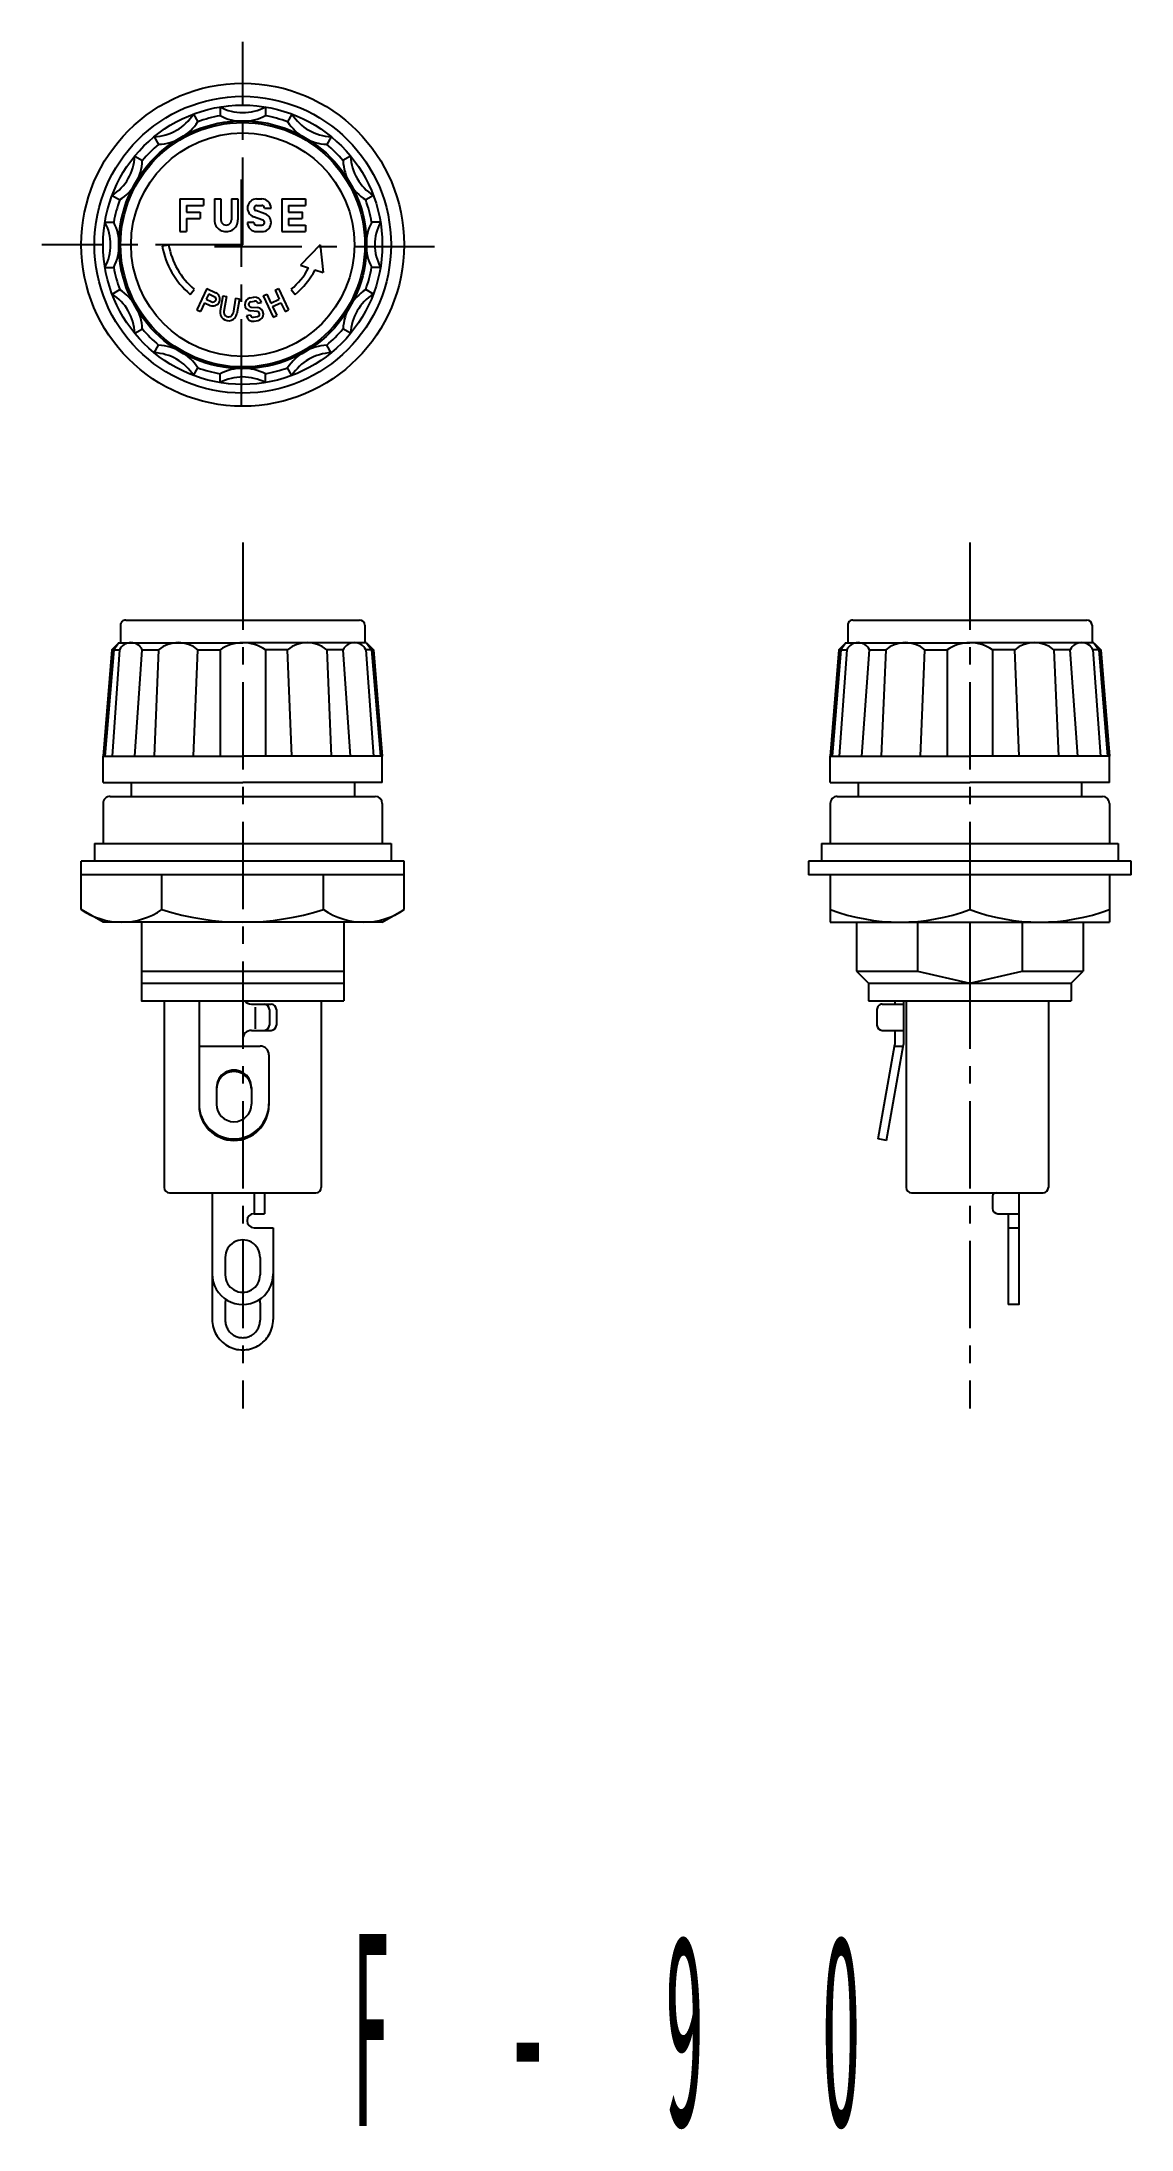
# Model space of a CAD drawing. Units: millimetres on the paper. Extents: x -43 to 19, y -77 to 42.
import ezdxf

# ---------------------------------------------------------------- set-up
doc = ezdxf.new("R2010")
doc.units = ezdxf.units.MM
doc.linetypes.add('CHAIN1', pattern=[8, 5, -1, 1, -1])
doc.linetypes.add('USER3', pattern=[9.525, 6.35, -3.175])
for name, color, linetype in [('0-0_0', 3, 'Continuous'), ('0-1_AM_0 プロファイル（中）', 4, 'CHAIN1'), ('0-3_AM_0', 7, 'Continuous')]:
    doc.layers.add(name, color=color, linetype=linetype)
doc.styles.add('ＭＳ ゴシック', font='')
doc.styles.get('ＭＳ ゴシック').set_extended_font_data('MS Gothic')

msp = doc.modelspace()

# ---------------------------------------------------------------- linework, layer by layer
at = {"layer": '0-0_0'}
for p, q in [((-34.414, 38.281), (-34.16, 37.842)), ((-32.893, 38.689), (-32.893, 38.181)), ((-30.293, 38.689), (-30.293, 38.181)), ((-28.772, 38.281), (-29.025, 37.842)), ((-37.779, 35.868), (-37.34, 35.614)), ((-36.665, 36.981), (-36.412, 36.542)), ((-26.52, 36.981), (-26.774, 36.542)), ((-25.407, 35.868), (-25.846, 35.614)), ((-39.079, 33.616), (-38.64, 33.362)), ((-24.107, 33.616), (-24.546, 33.362)), ((-35.193, 33.42), (-33.843, 33.42)), ((-35.193, 33.42), (-35.193, 31.545)), ((-34.818, 33.045), (-33.843, 33.045)), ((-34.818, 33.045), (-34.818, 32.67)), ((-34.818, 32.67), (-34.03, 32.67)), ((-34.818, 32.295), (-34.818, 31.545)), ((-34.818, 32.295), (-34.03, 32.295)), ((-34.03, 32.67), (-34.03, 32.295)), ((-33.843, 33.42), (-33.843, 33.045)), ((-33.215, 33.42), (-32.84, 33.42)), ((-33.215, 33.42), (-33.215, 32.22)), ((-32.84, 33.42), (-32.84, 32.22)), ((-32.24, 33.42), (-31.865, 33.42)), ((-32.24, 33.42), (-32.24, 32.22)), ((-31.865, 33.42), (-31.865, 32.22)), ((-30.445, 32.211), (-30.973, 32.401)), ((-30.318, 32.564), (-30.847, 32.754)), ((-30.796, 33.42), (-30.496, 33.42)), ((-30.796, 33.045), (-30.496, 33.045)), ((-30.346, 32.895), (-29.971, 32.895)), ((-29.343, 33.42), (-29.343, 31.545)), ((-29.343, 33.42), (-27.993, 33.42)), ((-28.968, 33.045), (-28.968, 32.67)), ((-28.968, 33.045), (-27.993, 33.045)), ((-28.968, 32.295), (-28.18, 32.295)), ((-28.968, 32.295), (-28.968, 31.92)), ((-27.993, 33.42), (-27.993, 33.045)), ((-39.486, 32.095), (-38.979, 32.095)), ((-35.193, 31.545), (-34.818, 31.545)), ((-30.946, 32.07), (-31.321, 32.07)), ((-30.796, 31.92), (-30.496, 31.92)), ((-30.796, 31.545), (-30.496, 31.545)), ((-29.343, 31.545), (-27.993, 31.545)), ((-28.968, 31.92), (-27.993, 31.92)), ((-27.993, 31.92), (-27.993, 31.545)), ((-23.699, 32.095), (-24.206, 32.095)), ((-36.209, 30.73), (-35.839, 30.795)), ((-27.156, 30.795), (-28.286, 29.623)), ((-27.156, 30.795), (-26.98, 29.199)), ((-39.486, 29.495), (-38.979, 29.495)), ((-28.286, 29.623), (-27.813, 29.469)), ((-27.45, 29.351), (-26.98, 29.199)), ((-23.699, 29.495), (-24.206, 29.495)), ((-39.079, 27.974), (-38.64, 28.227)), ((-34.606, 27.954), (-34.365, 28.241)), ((-33.651, 28.284), (-34.222, 27.061)), ((-33.542, 27.985), (-33.685, 27.679)), ((-33.685, 27.679), (-33.362, 27.529)), ((-33.651, 28.284), (-33.124, 28.039)), ((-33.542, 27.985), (-33.219, 27.835)), ((-32.737, 27.863), (-32.887, 27.013)), ((-32.737, 27.863), (-32.515, 27.824)), ((-32.515, 27.824), (-32.665, 26.974)), ((-31.998, 27.732), (-32.148, 26.883)), ((-31.998, 27.732), (-31.777, 27.693)), ((-31.777, 27.693), (-31.927, 26.844)), ((-31.17, 27.747), (-30.948, 27.786)), ((-31.13, 27.525), (-30.909, 27.565)), ((-30.418, 27.872), (-30.214, 27.967)), ((-30.418, 27.872), (-29.847, 26.649)), ((-30.214, 27.967), (-29.976, 27.458)), ((-29.976, 27.458), (-29.501, 27.679)), ((-29.738, 28.189), (-29.534, 28.284)), ((-29.738, 28.189), (-29.501, 27.679)), ((-29.534, 28.284), (-28.964, 27.061)), ((-28.821, 28.241), (-28.58, 27.954)), ((-24.107, 27.974), (-24.546, 28.227)), ((-34.222, 27.061), (-34.018, 26.966)), ((-33.78, 27.475), (-34.018, 26.966)), ((-33.78, 27.475), (-33.457, 27.325)), ((-31.148, 26.761), (-31.37, 26.722)), ((-30.767, 26.976), (-31.133, 27.004)), ((-31.116, 27.228), (-30.75, 27.2)), ((-30.974, 26.639), (-30.753, 26.678)), ((-30.935, 26.418), (-30.714, 26.457)), ((-30.735, 27.443), (-30.514, 27.482)), ((-29.881, 27.254), (-29.405, 27.475)), ((-29.881, 27.254), (-29.644, 26.744)), ((-29.847, 26.649), (-29.644, 26.744)), ((-29.405, 27.475), (-29.168, 26.966)), ((-29.168, 26.966), (-28.964, 27.061)), ((-37.779, 25.722), (-37.34, 25.976)), ((-25.407, 25.722), (-25.846, 25.976)), ((-36.665, 24.609), (-36.412, 25.048)), ((-26.52, 24.609), (-26.774, 25.048)), ((-34.414, 23.309), (-34.16, 23.748)), ((-32.893, 22.901), (-32.893, 23.408)), ((-30.293, 22.901), (-30.293, 23.408)), ((-28.772, 23.309), (-29.025, 23.748)), ((-38.593, 9), (-38.593, 8)), ((-38.293, 9.3), (-24.893, 9.3)), ((-24.593, 9), (-24.593, 8)), ((3.074, 9), (3.074, 8)), ((3.374, 9.3), (16.774, 9.3)), ((17.074, 9), (17.074, 8)), ((-38.979, 7.6), (-39.486, 1.5)), ((-39.093, 7.6), (-38.646, 7.6)), ((-38.646, 7.6), (-39.079, 1.5)), ((-38.693, 8), (-38.979, 7.6)), ((-38.693, 8), (-31.593, 8)), ((-37.779, 1.5), (-37.346, 7.6)), ((-37.346, 7.6), (-36.412, 7.6)), ((-36.412, 7.6), (-36.665, 1.5)), ((-34.414, 1.5), (-34.164, 7.6)), ((-34.164, 7.6), (-32.893, 7.6)), ((-32.893, 7.6), (-32.893, 1.5)), ((-24.493, 8), (-31.593, 8)), ((-30.293, 7.6), (-30.293, 1.5)), ((-29.022, 7.6), (-30.293, 7.6)), ((-28.772, 1.5), (-29.022, 7.6)), ((-25.84, 7.6), (-26.774, 7.6)), ((-26.774, 7.6), (-26.52, 1.5)), ((-25.407, 1.5), (-25.84, 7.6)), ((-24.093, 7.6), (-24.54, 7.6)), ((-24.54, 7.6), (-24.107, 1.5)), ((-24.493, 8), (-24.206, 7.6)), ((-24.206, 7.6), (-23.699, 1.5)), ((2.687, 7.6), (2.18, 1.5)), ((2.574, 7.6), (3.021, 7.6)), ((3.021, 7.6), (2.588, 1.5)), ((2.974, 8), (2.687, 7.6)), ((2.974, 8), (10.074, 8)), ((3.888, 1.5), (4.321, 7.6)), ((4.321, 7.6), (5.255, 7.6)), ((5.255, 7.6), (5.001, 1.5)), ((7.253, 1.5), (7.503, 7.6)), ((7.503, 7.6), (8.774, 7.6)), ((8.774, 7.6), (8.774, 1.5)), ((17.174, 8), (10.074, 8)), ((11.374, 7.6), (11.374, 1.5)), ((12.645, 7.6), (11.374, 7.6)), ((12.895, 1.5), (12.645, 7.6)), ((15.827, 7.6), (14.893, 7.6)), ((14.893, 7.6), (15.147, 1.5)), ((16.26, 1.5), (15.827, 7.6)), ((17.574, 7.6), (17.127, 7.6)), ((17.127, 7.6), (17.56, 1.5)), ((17.174, 8), (17.46, 7.6)), ((17.46, 7.6), (17.968, 1.5)), ((-39.593, 1.5), (-31.593, 1.5)), ((-39.593, 0), (-39.593, 1.5)), ((-23.593, 1.5), (-31.593, 1.5)), ((-23.593, 0), (-23.593, 1.5)), ((2.074, 1.5), (10.074, 1.5)), ((2.074, 0), (2.074, 1.5)), ((18.074, 1.5), (10.074, 1.5)), ((18.074, 0), (18.074, 1.5)), ((-39.593, 0), (-31.593, 0)), ((-37.993, 0), (-37.993, -0.8)), ((-23.593, 0), (-31.593, 0)), ((-25.193, 0), (-25.193, -0.8)), ((2.074, 0), (10.074, 0)), ((3.674, 0), (3.674, -0.8)), ((18.074, 0), (10.074, 0)), ((16.474, 0), (16.474, -0.8)), ((-39.193, -0.8), (-23.993, -0.8)), ((2.474, -0.8), (17.674, -0.8)), ((-39.593, -1.2), (-39.593, -3.5)), ((-23.593, -1.2), (-23.593, -3.5)), ((2.074, -1.2), (2.074, -3.5)), ((18.074, -1.2), (18.074, -3.5)), ((-40.093, -3.5), (-23.093, -3.5)), ((-40.093, -3.5), (-40.093, -4.5)), ((-23.093, -3.5), (-23.093, -4.5)), ((1.574, -3.5), (18.574, -3.5)), ((1.574, -3.5), (1.574, -4.5)), ((18.574, -3.5), (18.574, -4.5)), ((-22.343, -4.5), (-40.843, -4.5)), ((-40.843, -7.279), (-40.843, -4.5)), ((-22.343, -7.279), (-22.343, -4.5)), ((19.324, -4.5), (0.824, -4.5)), ((0.824, -4.5), (0.824, -5.3)), ((19.324, -5.3), (19.324, -4.5)), ((-22.343, -5.3), (-40.843, -5.3)), ((-36.218, -7.279), (-36.218, -5.3)), ((-26.968, -7.279), (-26.968, -5.3)), ((19.324, -5.3), (0.824, -5.3)), ((2.074, -5.3), (2.074, -8)), ((10.074, -5.3), (10.074, -7.279)), ((18.074, -5.3), (18.074, -8)), ((-39.593, -8), (-40.843, -7.279)), ((-23.593, -8), (-39.593, -8)), ((-25.793, -8), (-25.793, -12.5)), ((-23.593, -8), (-22.343, -7.279)), ((2.074, -8), (18.074, -8)), ((3.574, -8), (3.574, -10.8)), ((7.074, -8), (7.074, -10.8)), ((10.074, -8), (10.074, -11.5)), ((13.074, -8), (13.074, -10.8)), ((16.574, -8), (16.574, -10.8)), ((-37.393, -10.8), (-25.793, -10.8)), ((-37.393, -11.5), (-25.793, -11.5)), ((3.574, -10.8), (4.274, -11.5)), ((3.574, -10.8), (7.074, -10.8)), ((4.274, -11.5), (15.874, -11.5)), ((4.274, -11.5), (4.274, -12.5)), ((15.874, -11.5), (16.574, -10.8)), ((15.874, -11.5), (15.874, -12.5)), ((-36.093, -12.5), (-36.093, -23.2)), ((-34.093, -12.5), (-34.093, -18.5)), ((-31.093, -12.7), (-29.964, -12.7)), ((-30.887, -12.878), (-30.887, -14.113)), ((-30.064, -13), (-30.064, -13.9)), ((-29.664, -13), (-29.664, -13.9)), ((-27.093, -12.5), (-27.093, -23.2)), ((4.274, -12.5), (15.874, -12.5)), ((4.751, -13), (4.751, -13.9)), ((5.051, -12.7), (6.274, -12.7)), ((5.774, -12.5), (5.774, -12.7)), ((6.274, -12.5), (6.274, -15)), ((6.424, -12.5), (6.424, -23.2)), ((14.574, -12.5), (14.574, -23.2)), ((-31.093, -14.2), (-29.964, -14.2)), ((5.051, -14.2), (6.274, -14.2)), ((5.774, -14.2), (5.774, -15)), ((-34.093, -15.1), (-30.593, -15.1)), ((-31.593, -14.7), (-31.593, -15.1)), ((4.819, -20.415), (5.774, -15)), ((5.304, -20.5), (6.274, -15)), ((5.774, -15.1), (6.274, -15.1)), ((-30.093, -15.6), (-30.093, -18.5)), ((-33.093, -17.476), (-33.093, -18.43)), ((-31.093, -17.476), (-31.093, -18.43)), ((5.304, -20.5), (4.819, -20.415)), ((-35.793, -23.5), (-27.393, -23.5)), ((-33.343, -23.5), (-33.343, -28.15)), ((-30.343, -23.5), (-30.343, -24.7)), ((6.724, -23.5), (14.274, -23.5)), ((11.374, -23.7), (11.374, -24.4)), ((11.674, -24.7), (12.874, -24.7)), ((12.274, -24.7), (12.274, -29.9)), ((-30.943, -25.5), (-29.843, -25.5)), ((-29.843, -25.5), (-29.843, -28.15)), ((12.274, -25.5), (12.874, -25.5)), ((-32.593, -27.2), (-32.593, -28.2)), ((-30.593, -27.2), (-30.593, -28.2))]:
    msp.add_line(p, q, dxfattribs=at)
at = {"layer": '0-0_0', "linetype": 'USER3'}
for p, q in [((-33.343, -28.15), (-33.343, -30.75)), ((-29.843, -28.15), (-29.843, -30.75)), ((-32.593, -29.8), (-32.593, -30.8)), ((-30.593, -29.8), (-30.593, -30.8))]:
    msp.add_line(p, q, dxfattribs=at)
at = {"layer": '0-0_0'}
for points in [[(-28.968, 32.67), (-28.18, 32.67), (-28.18, 32.295)], [(-38.693, 8), (-39.093, 7.6), (-39.593, 1.5)], [(-24.493, 8), (-24.093, 7.6), (-23.593, 1.5)], [(2.974, 8), (2.574, 7.6), (2.074, 1.5)], [(17.174, 8), (17.574, 7.6), (18.074, 1.5)], [(-37.393, -8), (-37.393, -12.5), (-25.793, -12.5)], [(7.074, -10.8), (10.074, -11.5), (13.074, -10.8), (16.574, -10.8)], [(-30.943, -23.5), (-30.943, -24.7), (-30.343, -24.7)], [(12.874, -23.5), (12.874, -29.9), (12.274, -29.9)]]:
    msp.add_lwpolyline(points, dxfattribs=at)
for radius in [9.25, 8.5, 8, 8, 7.1, 7.1, 7, 6.4]:
    msp.add_circle((-31.593, 30.795), radius, dxfattribs=at)
for centre, radius, start, end in [((-36.779, 39.779), 2.8, 272.336, 327.66401), ((-31.593, 41.168), 2.8, 242.33599, 297.66401), ((-26.406, 39.779), 2.8, 212.336, 267.664), ((-36.529, 39.346), 2.8, 272.336, 327.66401), ((-31.593, 30.795), 7.5, 99.98168, 110.01832), ((-31.593, 40.668), 2.8, 242.33599, 297.66401), ((-31.593, 30.795), 7.5, 69.98168, 80.01832), ((-26.656, 39.346), 2.8, 212.336, 267.664), ((-40.576, 35.982), 2.8, 302.336, 357.664), ((-31.593, 30.795), 7.5, 129.98168, 140.01832), ((-31.593, 30.795), 7.5, 39.98168, 50.01832), ((-22.609, 35.982), 2.8, 182.336, 237.664), ((-40.143, 35.732), 2.8, 302.336, 357.664), ((-23.042, 35.732), 2.8, 182.336, 237.664), ((-31.593, 30.795), 7.5, 159.98168, 170.01831), ((-30.796, 32.895), 0.525, 90, 250.24029), ((-30.796, 32.895), 0.15, 90, 250.24029), ((-30.496, 32.895), 0.525, 0, 90), ((-30.496, 32.895), 0.15, 0, 90), ((-30.496, 32.07), 0.525, 270, 70.24028), ((-31.593, 30.795), 7.5, 9.98168, 20.01832), ((-41.966, 30.795), 2.8, 332.336, 27.664), ((-41.466, 30.795), 2.8, 332.336, 27.664), ((-32.54, 32.22), 0.675, 179.99999, 0.00001), ((-32.54, 32.22), 0.3, 179.99999, 0.00001), ((-30.796, 32.07), 0.525, 179.99999, 270), ((-30.796, 32.07), 0.15, 179.99999, 270), ((-30.496, 32.07), 0.15, 270, 70.24029), ((-21.719, 30.795), 2.8, 152.33599, 207.66401), ((-21.219, 30.795), 2.8, 152.33599, 207.66401), ((-31.593, 31.545), 4.688, 190.01542, 230.00003), ((-31.593, 31.545), 4.312, 190.01542, 230.00003), ((-31.593, 30.795), 7.5, 189.98169, 200.01832), ((-31.593, 31.545), 4.312, 309.99998, 331.22819), ((-31.593, 31.545), 4.688, 309.99998, 332.09901), ((-31.593, 30.795), 7.5, 339.98168, 350.01832), ((-40.576, 25.608), 2.8, 2.336, 57.664), ((-40.143, 25.858), 2.8, 2.336, 57.664), ((-33.291, 27.682), 0.394, 245, 65), ((-33.291, 27.682), 0.169, 245, 65), ((-31.104, 27.378), 0.375, 100, 265.56964), ((-31.104, 27.378), 0.15, 100, 265.56964), ((-30.883, 27.417), 0.375, 10, 100), ((-30.883, 27.417), 0.15, 10, 100), ((-23.042, 25.858), 2.8, 122.336, 177.664), ((-22.609, 25.608), 2.8, 122.336, 177.664), ((-32.407, 26.929), 0.487, 169.99999, 350.00001), ((-32.407, 26.929), 0.263, 169.99999, 350.00001), ((-31, 26.787), 0.375, 190.00001, 280), ((-31, 26.787), 0.15, 190.00001, 280), ((-30.779, 26.826), 0.15, 280, 85.56963), ((-30.779, 26.826), 0.375, 280, 85.56963), ((-31.593, 30.795), 7.5, 219.98168, 230.01832), ((-31.593, 30.795), 7.5, 309.98168, 320.01832), ((-36.779, 21.811), 2.8, 32.33599, 87.664), ((-36.529, 22.244), 2.8, 32.33599, 87.664), ((-26.656, 22.244), 2.8, 92.336, 147.664), ((-26.406, 21.811), 2.8, 92.336, 147.664), ((-31.593, 30.795), 7.5, 249.98168, 260.01832), ((-31.593, 20.921), 2.8, 62.33599, 117.66401), ((-31.593, 20.421), 2.8, 62.33599, 117.66401), ((-31.593, 30.795), 7.5, 279.98168, 290.01832), ((-38.293, 9), 0.3, 90, 180.00001), ((-38.293, 9), 0.3, 90, 180.00001), ((-24.893, 9), 0.3, 0, 90), ((-24.893, 9), 0.3, 0, 90), ((3.374, 9), 0.3, 90, 180.00001), ((16.774, 9), 0.3, 0, 90), ((-37.996, 7.283), 0.723, 25.96124, 154.03876), ((-37.996, 7.283), 0.723, 25.96124, 154.03876), ((-35.288, 6.252), 1.755, 50.17719, 129.82281), ((-35.288, 6.252), 1.755, 50.17719, 129.82281), ((-31.593, 5.687), 2.312, 90, 124.20546), ((-31.593, 5.687), 2.312, 90, 124.20546), ((-31.593, 5.687), 2.312, 55.79454, 90), ((-31.593, 5.687), 2.312, 55.79454, 90), ((-27.898, 6.252), 1.755, 50.17719, 129.82281), ((-27.898, 6.252), 1.755, 50.17719, 129.82281), ((-25.19, 7.283), 0.723, 25.96124, 154.03876), ((-25.19, 7.283), 0.723, 25.96124, 154.03876), ((3.671, 7.283), 0.723, 25.96124, 154.03876), ((6.379, 6.252), 1.755, 50.17719, 129.82281), ((10.074, 5.687), 2.312, 90, 124.20546), ((10.074, 5.687), 2.312, 55.79454, 90), ((13.769, 6.252), 1.755, 50.17719, 129.82281), ((16.477, 7.283), 0.723, 25.96124, 154.03876), ((-39.193, -1.2), 0.4, 90, 180.00001), ((-23.993, -1.2), 0.4, 0, 90), ((2.474, -1.2), 0.4, 90, 180.00001), ((17.674, -1.2), 0.4, 0, 90), ((-38.53, -3.934), 4.066, 235.33563, 304.66319), ((-31.593, 7.18), 15.181, 252.2622, 287.73771), ((-24.655, -3.934), 4.066, 235.33638, 304.66357), ((6.074, 3.446), 11.446, 249.54549, 290.45451), ((14.074, 3.446), 11.446, 249.54549, 290.45451), ((-31.093, -12.2), 0.5, 216.8699, 270), ((-30.364, -13), 0.3, 0, 90), ((-29.964, -13), 0.3, 0, 90), ((5.051, -13), 0.3, 90, 180.00001), ((-31.093, -14.7), 0.5, 90, 180.00001), ((-30.364, -13.9), 0.3, 270, 0), ((-29.964, -13.9), 0.3, 270, 0), ((5.051, -13.9), 0.3, 180.00001, 270), ((-30.593, -15.6), 0.5, 0, 90), ((-32.093, -17.476), 1, 0, 180.00001), ((-32.093, -17.561), 1, 0, 180.00001), ((-32.093, -18.415), 2, 180.00001, 0.00001), ((-32.093, -18.5), 2, 180.00001, 0.00001), ((-32.093, -18.43), 1, 180.00001, 0.00001), ((-35.793, -23.2), 0.3, 180.00001, 270), ((-27.393, -23.2), 0.3, 270, 0), ((6.724, -23.2), 0.3, 180.00001, 270), ((11.574, -23.7), 0.2, 90.00002, 180.00001), ((14.274, -23.2), 0.3, 270, 0), ((-30.943, -25.1), 0.4, 90, 270), ((11.674, -24.4), 0.3, 180.00001, 270), ((-31.593, -27.2), 1, 0, 180.00001), ((-31.593, -28.15), 1.75, 179.99999, 0.00001), ((-31.593, -28.2), 1, 179.99999, 0.00001), ((-31.593, -29.8), 1, 168.46316, 180.00001), ((-31.593, -29.8), 1, 0, 11.53684)]:
    msp.add_arc(centre, radius, start, end, dxfattribs=at)
at = {"layer": '0-0_0', "linetype": 'USER3'}
for centre, radius in [((-31.593, -30.75), 1.75), ((-31.593, -30.8), 1)]:
    msp.add_arc(centre, radius, 179.99999, 0.00001, dxfattribs=at)
at = {"layer": '0-1_AM_0 プロファイル（中）'}
for p, q in [((-31.593, 30.795), (-31.593, 42.421)), ((-31.685, 34.527), (-31.685, 20.554)), ((-31.593, 30.795), (-43.109, 30.795)), ((-33.205, 30.703), (-20.604, 30.703)), ((-31.593, 13.749), (-31.593, -35.854)), ((10.074, 13.749), (10.074, -35.854))]:
    msp.add_line(p, q, dxfattribs=at)

# ---------------------------------------------------------------- texts
at = {"layer": '0-3_AM_0', "insert": (-25.361, -77.134), "char_height": 11, "attachment_point": 7, "style": 'ＭＳ ゴシック'}
msp.add_mtext('\\T4;\\W0.3;F-90', dxfattribs=at)

doc.saveas('drawing.dxf')
